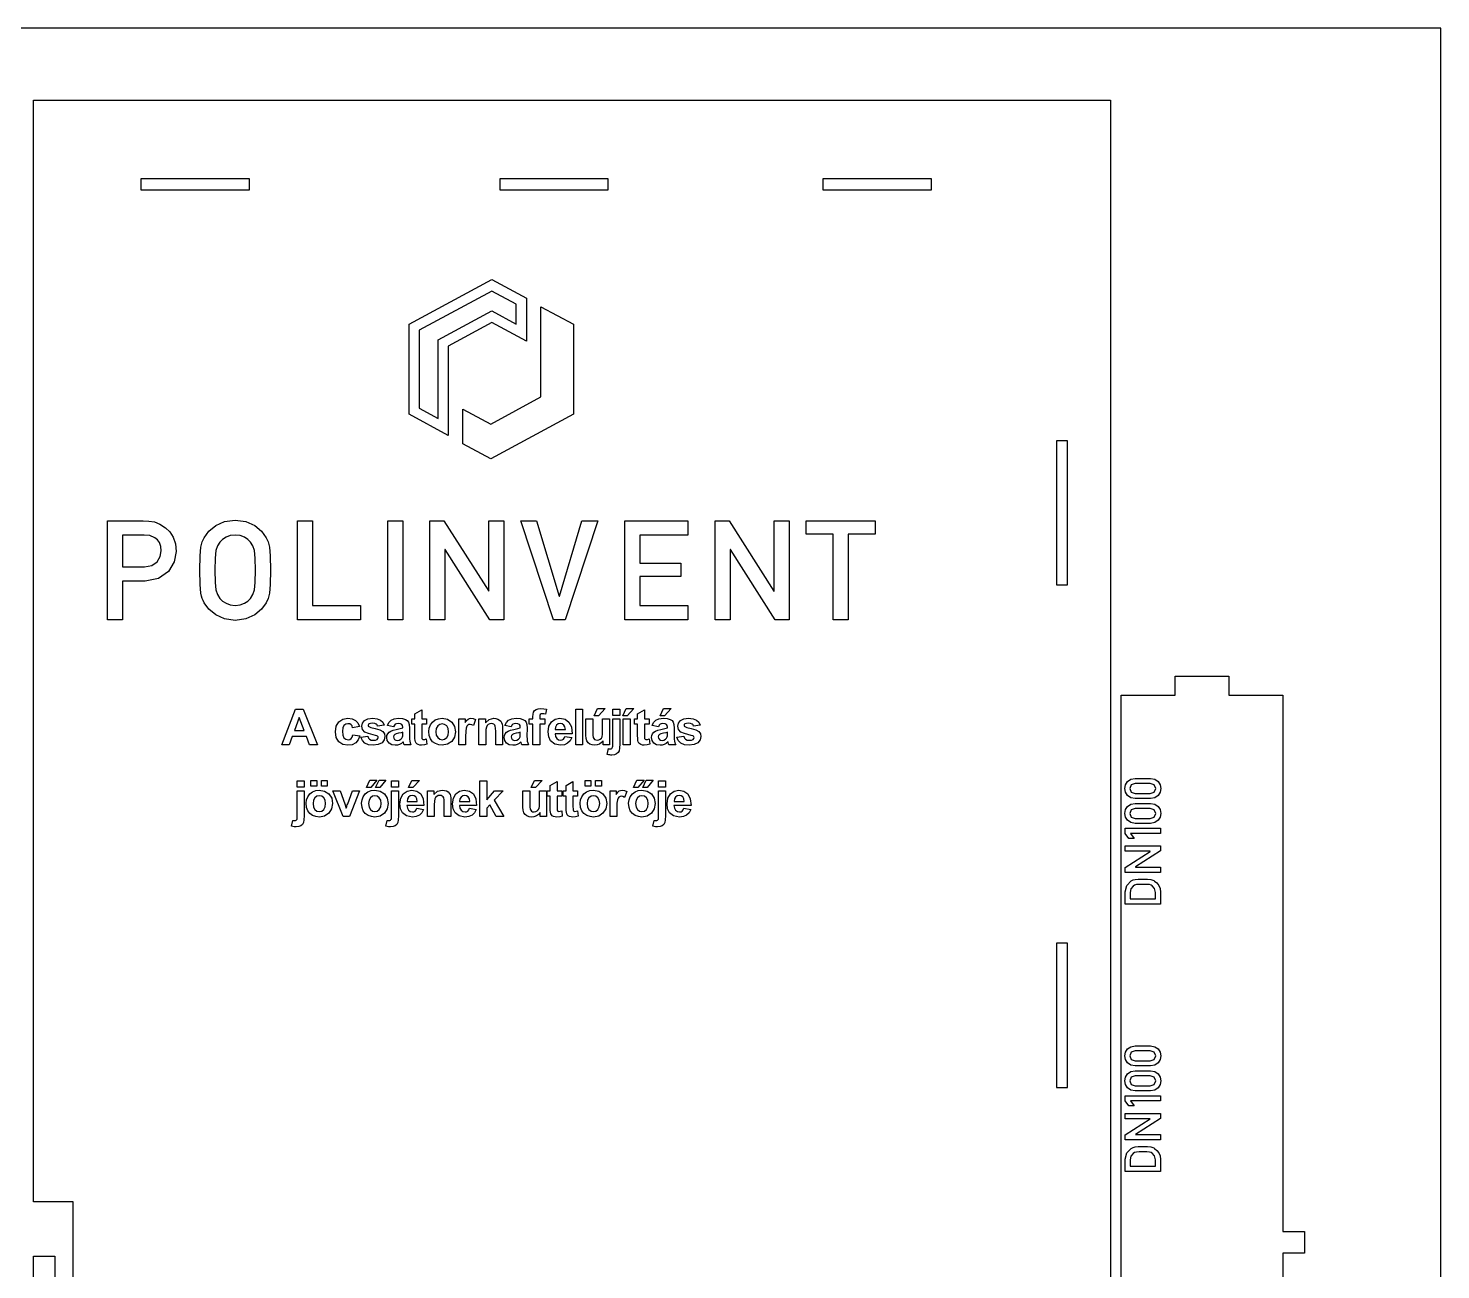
# Model space of a CAD drawing. Header units: millimetres. Extents: x 0 to 1400, y 0 to 1400.
# Drawn here: x 613 to 1400, y 708 to 1400 of the extents above; entities that cross this region are included whole.
import ezdxf

# ---------------------------------------------------------------- set-up
doc = ezdxf.new("R2010")
doc.units = ezdxf.units.MM
for name, color, linetype in [('GRAVIR', 3, 'Continuous'), ('TABLA', 8, 'Continuous'), ('VAGAS', 1, 'Continuous')]:
    doc.layers.add(name, color=color, linetype=linetype)

msp = doc.modelspace()

# ---------------------------------------------------------------- linework, layer by layer
at = {"layer": 'GRAVIR'}
for points in [[(847.05, 1222.95), (847.05, 1173.11), (825.19, 1184.92), (825.19, 1235.08), (871.31, 1260), (890.6, 1249.59), (890.6, 1225.65), (871.31, 1236.07)], [(830.85, 1231.7), (830.85, 1188.29), (841.39, 1182.6), (841.39, 1226.32), (871.31, 1242.5), (884.93, 1235.14), (884.93, 1235.15), (884.93, 1246.21), (871.31, 1253.57)], [(870.7, 1179.4), (898.66, 1194.69), (898.66, 1244.87), (916.81, 1235.08), (916.81, 1184.91), (870.69, 1160), (855.15, 1168.4), (855.15, 1187.77)], [(695.39, 1108.54), (694.31, 1102.7), (691.09, 1097.4), (685.64, 1093.39), (678.16, 1091.96), (665.47, 1091.96), (665.47, 1070.46), (657.11, 1070.46), (657.11, 1125.54), (677.06, 1125.54), (680.26, 1125.39), (683.34, 1124.94), (686.38, 1123.73), (689.45, 1121.7), (691.82, 1119.44), (693.68, 1116.4), (694.96, 1112.77)], [(742.98, 1119.71), (745.51, 1116.1), (746.7, 1113.78), (747.45, 1110.85), (747.81, 1106.01), (747.93, 1098), (747.81, 1090.09), (747.45, 1085.23), (746.7, 1082.24), (745.51, 1079.9), (742.98, 1076.32), (739.24, 1073.18), (734.31, 1070.87), (728.29, 1070), (722.33, 1070.87), (717.44, 1073.18), (713.63, 1076.32), (711.02, 1079.9), (710.44, 1081.12), (709.92, 1082.28), (709.51, 1083.61), (709.17, 1085.23), (708.75, 1090.09), (708.6, 1098), (708.75, 1106.01), (709.17, 1110.85), (709.94, 1113.78), (711.02, 1116.1), (713.63, 1119.71), (717.44, 1122.91), (722.33, 1125.19), (728.29, 1126), (734.31, 1125.19), (739.24, 1122.91)], [(798.21, 1078.35), (798.21, 1070.46), (763.03, 1070.46), (763.03, 1125.54), (771.39, 1125.54), (771.39, 1078.35)], [(821.67, 1125.54), (821.67, 1070.46), (813.31, 1070.46), (813.31, 1125.54)], [(845.12, 1109.61), (845.12, 1070.46), (836.77, 1070.46), (836.77, 1125.54), (844.63, 1125.54), (869.57, 1086.41), (869.71, 1086.41), (869.71, 1125.54), (878.07, 1125.54), (878.07, 1070.46), (870.17, 1070.46), (845.27, 1109.61)], [(896.27, 1125.54), (908.77, 1083.61), (908.92, 1083.61), (921.47, 1125.54), (930.31, 1125.54), (912.1, 1070.46), (905.59, 1070.46), (887.42, 1125.54)], [(980.59, 1078.35), (980.59, 1070.46), (945.41, 1070.46), (945.41, 1125.54), (980.59, 1125.54), (980.59, 1117.65), (953.76, 1117.65), (953.76, 1101.93), (976.66, 1101.93), (976.66, 1094.53), (953.76, 1094.53), (953.76, 1078.35)], [(1004.04, 1070.46), (995.69, 1070.46), (995.69, 1125.54), (1003.55, 1125.54), (1028.49, 1086.41), (1028.63, 1086.41), (1028.63, 1125.54), (1036.99, 1125.54), (1036.99, 1070.46), (1029.09, 1070.46), (1004.19, 1109.61), (1004.04, 1109.61)], [(1046.34, 1125.54), (1084.89, 1125.54), (1084.89, 1118.11), (1069.81, 1118.11), (1069.81, 1070.46), (1061.42, 1070.46), (1061.42, 1118.11), (1046.34, 1118.11)], [(683.49, 1116.1), (680.71, 1117.3), (677.52, 1117.65), (665.47, 1117.65), (665.47, 1099.85), (677.82, 1099.85), (681.89, 1100.61), (684.81, 1102.73), (686.48, 1105.6), (687.04, 1108.77), (686.81, 1111.31), (686.13, 1113.41), (685, 1114.94)], [(735.33, 1080.82), (736.78, 1082.36), (738.16, 1084.41), (739.02, 1087.01), (739.45, 1091.19), (739.59, 1098), (739.45, 1104.83), (739.02, 1109.07), (738.16, 1111.61), (736.78, 1113.64), (735.33, 1115.2), (733.46, 1116.47), (731.07, 1117.32), (728.29, 1117.65), (725.54, 1117.32), (723.22, 1116.47), (721.28, 1115.2), (719.75, 1113.64), (718.4, 1111.61), (717.6, 1109.07), (717.15, 1104.83), (716.99, 1098), (717.15, 1091.19), (717.6, 1087.01), (718.4, 1084.41), (719.75, 1082.36), (721.28, 1080.82), (723.22, 1079.6), (725.54, 1078.67), (728.29, 1078.35), (731.07, 1078.67), (733.46, 1079.6)], [(754.21, 1000.83), (761.93, 1020.66), (766.17, 1020.66), (774.11, 1000.83), (769.75, 1000.83), (768.02, 1005.34), (760.09, 1005.34), (758.45, 1000.83)], [(764, 1016.04), (761.33, 1008.68), (766.74, 1008.68)], [(788.89, 1004.66), (789.9, 1003.87), (791.2, 1003.61), (792.18, 1003.76), (792.97, 1004.22), (793.56, 1005.06), (793.94, 1006.34), (797.68, 1005.7), (796.83, 1003.44), (795.45, 1001.82), (793.52, 1000.83), (791.02, 1000.51), (788.19, 1001), (786, 1002.49), (784.59, 1004.87), (784.13, 1008), (784.6, 1011.16), (786, 1013.54), (788.22, 1015.03), (791.09, 1015.52), (793.45, 1015.24), (795.26, 1014.39), (796.6, 1012.97), (797.49, 1010.95), (793.75, 1010.27), (793.43, 1011.26), (792.88, 1011.97), (792.11, 1012.39), (791.15, 1012.53), (789.87, 1012.29), (788.88, 1011.55), (788.25, 1010.24), (788.04, 1008.27), (788.25, 1006.09)], [(807.66, 1005.52), (807.2, 1005.79), (806.39, 1006.03), (802.64, 1007), (800.56, 1007.88), (799.28, 1009.27), (798.86, 1011.11), (799.23, 1012.83), (800.33, 1014.25), (802.21, 1015.21), (804.91, 1015.52), (807.47, 1015.28), (809.29, 1014.56), (810.5, 1013.37), (811.26, 1011.72), (807.68, 1011.06), (807.34, 1011.8), (806.8, 1012.34), (806.02, 1012.68), (804.97, 1012.79), (803.68, 1012.69), (802.82, 1012.37), (802.5, 1012.03), (802.39, 1011.6), (802.48, 1011.23), (802.77, 1010.91), (803.91, 1010.45), (806.32, 1009.84), (808.9, 1009.07), (810.56, 1008.15), (811.45, 1006.94), (811.75, 1005.32), (811.34, 1003.49), (810.1, 1001.93), (808.05, 1000.86), (805.22, 1000.51), (802.59, 1000.8), (800.57, 1001.7), (799.15, 1003.1), (798.33, 1004.93), (802.14, 1005.51), (802.51, 1004.54), (803.13, 1003.83), (804.02, 1003.4), (805.22, 1003.25), (806.51, 1003.39), (807.43, 1003.79), (807.81, 1004.24), (807.94, 1004.81), (807.87, 1005.2)], [(825.4, 1009.99), (825.36, 1005.55), (825.41, 1003.91), (825.54, 1002.76), (825.8, 1001.83), (826.23, 1000.83), (822.46, 1000.83), (822.3, 1001.3), (822.1, 1001.95), (822.02, 1002.24), (821.96, 1002.4), (820.95, 1001.57), (819.88, 1000.98), (818.73, 1000.62), (817.51, 1000.51), (815.53, 1000.81), (814.01, 1001.71), (813.06, 1003.07), (812.74, 1004.75), (812.88, 1005.91), (813.32, 1006.93), (814.02, 1007.77), (814.95, 1008.39), (816.23, 1008.86), (817.97, 1009.27), (820.23, 1009.76), (821.67, 1010.21), (821.67, 1010.58), (821.53, 1011.52), (821.13, 1012.15), (820.34, 1012.5), (819.08, 1012.61), (818.18, 1012.52), (817.5, 1012.22), (816.99, 1011.67), (816.58, 1010.81), (813.13, 1011.44), (813.92, 1013.25), (815.13, 1014.52), (816.9, 1015.27), (819.35, 1015.52), (821.57, 1015.37), (823.14, 1014.92), (824.2, 1014.24), (824.89, 1013.39), (825.27, 1012.08)], [(834.79, 1004.03), (835.11, 1001.07), (833.7, 1000.65), (832.11, 1000.51), (831.13, 1000.59), (830.26, 1000.85), (829.54, 1001.25), (829.05, 1001.74), (828.72, 1002.39), (828.51, 1003.23), (828.42, 1004.23), (828.39, 1005.9), (828.39, 1012.17), (826.65, 1012.17), (826.65, 1015.2), (828.39, 1015.2), (828.39, 1018.05), (832.2, 1020.27), (832.2, 1015.2), (834.8, 1015.2), (834.8, 1012.17), (832.2, 1012.17), (832.2, 1006.38), (832.22, 1004.99), (832.28, 1004.33), (832.4, 1004.06), (832.62, 1003.85), (832.91, 1003.71), (833.26, 1003.66), (833.91, 1003.75)], [(846.57, 1001.04), (843.65, 1000.51), (841.72, 1000.73), (839.88, 1001.4), (838.31, 1002.5), (837.16, 1004.02), (836.45, 1005.93), (836.22, 1008.22), (836.45, 1010.08), (837.16, 1011.88), (838.29, 1013.45), (839.8, 1014.59), (841.61, 1015.29), (843.62, 1015.52), (846.59, 1014.99), (848.97, 1013.41), (850.53, 1011.01), (851.05, 1008.06), (850.52, 1005.07), (848.94, 1002.65)], [(860.08, 1011.96), (859.22, 1012.11), (858.48, 1012), (857.87, 1011.67), (857.37, 1011.06), (856.99, 1010.08), (856.75, 1008.31), (856.68, 1005.27), (856.68, 1000.83), (852.87, 1000.83), (852.87, 1015.2), (856.41, 1015.2), (856.41, 1013.16), (857.27, 1014.35), (858.04, 1015.06), (858.81, 1015.41), (859.68, 1015.52), (860.95, 1015.34), (862.18, 1014.81), (861, 1011.49)], [(868.23, 1010.64), (868.02, 1009.37), (867.94, 1007.34), (867.94, 1000.83), (864.14, 1000.83), (864.14, 1015.2), (867.68, 1015.2), (867.68, 1013.09), (869.8, 1014.91), (872.41, 1015.52), (873.61, 1015.41), (874.71, 1015.07), (875.62, 1014.55), (876.28, 1013.91), (876.74, 1013.16), (877.03, 1012.32), (877.19, 1011.23), (877.24, 1009.76), (877.24, 1000.83), (873.44, 1000.83), (873.44, 1008.16), (873.38, 1010.08), (873.2, 1011.17), (872.88, 1011.78), (872.4, 1012.23), (871.8, 1012.52), (871.08, 1012.61), (870.15, 1012.48), (869.31, 1012.07), (868.65, 1011.44)], [(890.89, 1003.91), (891.03, 1002.76), (891.29, 1001.83), (891.71, 1000.83), (887.95, 1000.83), (887.79, 1001.3), (887.59, 1001.95), (887.51, 1002.24), (887.45, 1002.4), (886.44, 1001.57), (885.37, 1000.98), (884.22, 1000.62), (883, 1000.51), (881.02, 1000.81), (879.5, 1001.71), (878.54, 1003.07), (878.23, 1004.75), (878.37, 1005.91), (878.81, 1006.93), (879.51, 1007.77), (880.44, 1008.39), (881.72, 1008.86), (883.46, 1009.27), (885.72, 1009.76), (887.16, 1010.21), (887.16, 1010.58), (887.02, 1011.52), (886.62, 1012.15), (885.83, 1012.5), (884.57, 1012.61), (883.67, 1012.52), (882.99, 1012.22), (882.47, 1011.67), (882.07, 1010.81), (878.62, 1011.44), (879.41, 1013.25), (880.62, 1014.52), (882.38, 1015.27), (884.84, 1015.52), (887.06, 1015.37), (888.63, 1014.92), (889.69, 1014.24), (890.38, 1013.39), (890.76, 1012.08), (890.89, 1009.99), (890.85, 1005.55)], [(900.35, 1018.02), (899.49, 1018.08), (898.78, 1017.98), (898.31, 1017.69), (898.04, 1017.13), (897.95, 1016.21), (897.95, 1015.2), (900.79, 1015.2), (900.79, 1012.21), (897.95, 1012.21), (897.95, 1000.83), (894.15, 1000.83), (894.15, 1012.21), (892.04, 1012.21), (892.04, 1015.2), (894.15, 1015.2), (894.15, 1016.28), (894.25, 1017.86), (894.54, 1018.99), (895.08, 1019.8), (895.96, 1020.44), (897.13, 1020.86), (898.57, 1021), (900.18, 1020.88), (901.75, 1020.52), (901.24, 1017.86)], [(906.61, 1015.02), (909.22, 1015.52), (912.09, 1014.99), (914.28, 1013.41), (915.65, 1010.73), (916.05, 1006.92), (906.53, 1006.92), (906.78, 1005.42), (907.45, 1004.29), (908.44, 1003.58), (909.64, 1003.35), (910.46, 1003.47), (911.14, 1003.83), (911.67, 1004.47), (912.06, 1005.4), (915.85, 1004.77), (914.91, 1002.93), (913.54, 1001.59), (911.77, 1000.78), (909.6, 1000.51), (906.34, 1001.12), (904.05, 1002.96), (902.99, 1005.17), (902.63, 1007.9), (903.1, 1011.09), (904.5, 1013.5)], [(918.04, 1000.83), (918.04, 1020.66), (921.85, 1020.66), (921.85, 1000.83)], [(930.77, 1016.96), (928.36, 1016.96), (930.23, 1021), (934.49, 1021)], [(938.73, 1017.15), (938.73, 1020.66), (942.53, 1020.66), (942.53, 1017.15)], [(944.23, 1016.96), (946.1, 1021), (950.36, 1021), (946.64, 1016.96)], [(958.92, 1004.03), (959.25, 1001.07), (957.83, 1000.65), (956.24, 1000.51), (955.27, 1000.59), (954.39, 1000.85), (953.68, 1001.25), (953.18, 1001.74), (952.85, 1002.39), (952.64, 1003.23), (952.55, 1004.23), (952.52, 1005.9), (952.52, 1012.17), (950.78, 1012.17), (950.78, 1015.2), (952.52, 1015.2), (952.52, 1018.05), (956.34, 1020.27), (956.34, 1015.2), (958.93, 1015.2), (958.93, 1012.17), (956.34, 1012.17), (956.34, 1006.38), (956.36, 1004.99), (956.41, 1004.33), (956.54, 1004.06), (956.75, 1003.85), (957.05, 1003.71), (957.39, 1003.66), (958.04, 1003.75)], [(972.9, 1003.91), (973.04, 1002.76), (973.3, 1001.83), (973.72, 1000.83), (969.96, 1000.83), (969.8, 1001.3), (969.6, 1001.95), (969.51, 1002.24), (969.46, 1002.4), (968.45, 1001.57), (967.38, 1000.98), (966.23, 1000.62), (965.01, 1000.51), (963.03, 1000.81), (961.51, 1001.71), (960.55, 1003.07), (960.23, 1004.75), (960.38, 1005.91), (960.81, 1006.93), (961.51, 1007.77), (962.45, 1008.39), (963.73, 1008.86), (965.47, 1009.27), (967.73, 1009.76), (969.16, 1010.21), (969.16, 1010.58), (969.03, 1011.52), (968.62, 1012.15), (967.84, 1012.5), (966.58, 1012.61), (965.67, 1012.52), (965, 1012.22), (964.48, 1011.67), (964.08, 1010.81), (960.63, 1011.44), (961.42, 1013.25), (962.63, 1014.52), (964.39, 1015.27), (966.85, 1015.52), (969.07, 1015.37), (970.64, 1014.92), (971.7, 1014.24), (972.39, 1013.39), (972.77, 1012.08), (972.9, 1009.99), (972.86, 1005.55)], [(965.06, 1016.96), (966.93, 1021), (971.19, 1021), (967.48, 1016.96)], [(983.71, 1005.52), (983.25, 1005.79), (982.44, 1006.03), (978.68, 1007), (976.61, 1007.88), (975.33, 1009.27), (974.9, 1011.11), (975.27, 1012.83), (976.37, 1014.25), (978.25, 1015.21), (980.95, 1015.52), (983.52, 1015.28), (985.33, 1014.56), (986.54, 1013.37), (987.31, 1011.72), (983.72, 1011.06), (983.38, 1011.8), (982.84, 1012.34), (982.07, 1012.68), (981.01, 1012.79), (979.73, 1012.69), (978.87, 1012.37), (978.54, 1012.03), (978.43, 1011.6), (978.53, 1011.23), (978.81, 1010.91), (979.95, 1010.45), (982.36, 1009.84), (984.94, 1009.07), (986.6, 1008.15), (987.49, 1006.94), (987.79, 1005.32), (987.38, 1003.49), (986.14, 1001.93), (984.1, 1000.86), (981.26, 1000.51), (978.63, 1000.8), (976.61, 1001.7), (975.2, 1003.1), (974.37, 1004.93), (978.19, 1005.51), (978.56, 1004.54), (979.17, 1003.83), (980.07, 1003.4), (981.26, 1003.25), (982.55, 1003.39), (983.48, 1003.79), (983.85, 1004.24), (983.98, 1004.81), (983.91, 1005.2)], [(819.65, 1003.35), (820.61, 1003.86), (821.18, 1004.43), (821.52, 1005.12), (821.63, 1005.83), (821.67, 1006.97), (821.67, 1007.73), (820.72, 1007.46), (819.35, 1007.15), (818.04, 1006.81), (817.28, 1006.48), (816.72, 1005.89), (816.54, 1005.15), (816.69, 1004.4), (817.13, 1003.77), (817.81, 1003.33), (818.65, 1003.19)], [(842.27, 1012.14), (841.13, 1011.29), (840.37, 1009.9), (840.12, 1008.01), (840.37, 1006.13), (841.13, 1004.74), (842.27, 1003.89), (843.64, 1003.61), (845, 1003.89), (846.13, 1004.74), (846.89, 1006.14), (847.14, 1008.04), (846.89, 1009.91), (846.13, 1011.29), (845, 1012.14), (843.64, 1012.42)], [(886.67, 1004.43), (887, 1005.12), (887.12, 1005.83), (887.16, 1006.97), (887.16, 1007.73), (886.21, 1007.46), (884.84, 1007.15), (883.53, 1006.81), (882.77, 1006.48), (882.21, 1005.89), (882.03, 1005.15), (882.17, 1004.4), (882.62, 1003.77), (883.3, 1003.33), (884.14, 1003.19), (885.14, 1003.35), (886.1, 1003.86)], [(910.53, 1012.4), (909.45, 1012.61), (908.32, 1012.39), (907.39, 1011.71), (906.79, 1010.64), (906.6, 1009.25), (912.28, 1009.25), (912.04, 1010.7), (911.42, 1011.75)], [(923.88, 1004.3), (923.76, 1006.11), (923.76, 1015.2), (927.56, 1015.2), (927.56, 1008.6), (927.61, 1006.15), (927.77, 1004.88), (928.06, 1004.27), (928.53, 1003.8), (929.16, 1003.5), (929.94, 1003.4), (930.86, 1003.54), (931.68, 1003.94), (932.33, 1004.53), (932.74, 1005.26), (932.95, 1006.63), (933.02, 1009.14), (933.02, 1015.2), (936.82, 1015.2), (936.82, 1000.83), (933.29, 1000.83), (933.29, 1002.98), (932.39, 1001.95), (931.23, 1001.17), (929.92, 1000.67), (928.53, 1000.51), (927.16, 1000.67), (925.93, 1001.14), (924.94, 1001.91), (924.27, 1002.93)], [(935.55, 995.41), (936.21, 998.65), (936.48, 998.6), (936.72, 998.57), (936.95, 998.54), (937.16, 998.53), (937.69, 998.6), (938.11, 998.78), (938.42, 999.06), (938.61, 999.39), (938.7, 1000.09), (938.73, 1001.49), (938.73, 1015.2), (942.53, 1015.2), (942.53, 1001.28), (942.44, 998.94), (942.17, 997.4), (941.65, 996.4), (940.79, 995.64), (939.63, 995.16), (938.19, 995), (937.6, 995.03), (936.96, 995.1), (936.28, 995.23)], [(948.32, 1000.83), (944.52, 1000.83), (944.52, 1015.2), (948.32, 1015.2)], [(968.68, 1004.43), (969.01, 1005.12), (969.13, 1005.83), (969.16, 1006.97), (969.16, 1007.73), (968.22, 1007.46), (966.85, 1007.15), (965.54, 1006.81), (964.78, 1006.48), (964.22, 1005.89), (964.03, 1005.15), (964.18, 1004.4), (964.63, 1003.77), (965.31, 1003.33), (966.15, 1003.19), (967.15, 1003.35), (968.11, 1003.86)], [(766.68, 977.1), (762.89, 977.1), (762.89, 980.61), (766.68, 980.61)], [(770.51, 980.94), (773.77, 980.94), (773.77, 977.69), (770.51, 977.69)], [(776.32, 977.69), (776.32, 980.94), (779.59, 980.94), (779.59, 977.69)], [(803.34, 981), (807.31, 981), (803.85, 976.98), (801.47, 976.98)], [(808.45, 981), (812.31, 981), (808.98, 976.98), (806.55, 976.98)], [(815.42, 977.1), (815.42, 980.61), (819.21, 980.61), (819.21, 977.1)], [(824.88, 976.91), (826.75, 980.94), (831, 980.94), (827.29, 976.91)], [(864.63, 960.82), (864.63, 980.61), (868.42, 980.61), (868.42, 970.11), (872.86, 975.16), (877.54, 975.16), (872.63, 969.92), (877.89, 960.82), (873.8, 960.82), (870.19, 967.26), (868.42, 965.41), (868.42, 960.82)], [(893.23, 976.91), (895.1, 980.94), (899.35, 980.94), (895.64, 976.91)], [(910.54, 961.06), (909.13, 960.64), (907.55, 960.49), (906.57, 960.58), (905.7, 960.84), (904.99, 961.23), (904.49, 961.73), (904.17, 962.37), (903.96, 963.21), (903.87, 964.21), (903.84, 965.88), (903.84, 972.13), (902.09, 972.13), (902.09, 975.16), (903.84, 975.16), (903.84, 978), (907.64, 980.22), (907.64, 975.16), (910.23, 975.16), (910.23, 972.13), (907.64, 972.13), (907.64, 966.35), (907.66, 964.96), (907.71, 964.31), (907.84, 964.04), (908.06, 963.83), (908.35, 963.69), (908.69, 963.64), (909.34, 963.73), (910.22, 964.01)], [(919.41, 961.06), (918, 960.64), (916.41, 960.49), (915.44, 960.58), (914.57, 960.84), (913.85, 961.23), (913.36, 961.73), (913.03, 962.37), (912.82, 963.21), (912.73, 964.21), (912.7, 965.88), (912.7, 972.13), (910.96, 972.13), (910.96, 975.16), (912.7, 975.16), (912.7, 978), (916.51, 980.22), (916.51, 975.16), (919.1, 975.16), (919.1, 972.13), (916.51, 972.13), (916.51, 966.35), (916.53, 964.96), (916.58, 964.31), (916.71, 964.04), (916.92, 963.83), (917.22, 963.69), (917.56, 963.64), (918.21, 963.73), (919.09, 964.01)], [(923.25, 980.94), (926.5, 980.94), (926.5, 977.69), (923.25, 977.69)], [(929.05, 980.94), (932.32, 980.94), (932.32, 977.69), (929.05, 977.69)], [(952.15, 981), (956.12, 981), (952.65, 976.98), (950.28, 976.98)], [(957.26, 981), (961.11, 981), (957.78, 976.98), (955.35, 976.98)], [(964.23, 977.1), (964.23, 980.61), (968.02, 980.61), (968.02, 977.1)], [(1229.66, 981.99), (1238.33, 981.99), (1240.73, 981.54), (1242.51, 980.31), (1243.61, 978.53), (1244, 976.4), (1243.61, 974.33), (1242.51, 972.57), (1240.73, 971.28), (1238.33, 970.83), (1229.66, 970.83), (1227.24, 971.28), (1225.46, 972.57), (1224.36, 974.33), (1224, 976.4), (1224.36, 978.53), (1225.46, 980.31), (1227.24, 981.54)], [(1240.41, 978.44), (1238.17, 979.17), (1229.83, 979.17), (1227.6, 978.44), (1226.82, 976.4), (1227.6, 974.37), (1229.83, 973.65), (1238.17, 973.65), (1240.41, 974.37), (1241.18, 976.4)], [(759.71, 955.41), (760.37, 958.65), (760.64, 958.6), (760.88, 958.56), (761.11, 958.53), (761.32, 958.52), (761.85, 958.59), (762.27, 958.78), (762.58, 959.05), (762.76, 959.38), (762.86, 960.08), (762.89, 961.48), (762.89, 975.16), (766.68, 975.16), (766.68, 961.26), (766.59, 958.93), (766.32, 957.4), (765.8, 956.39), (764.94, 955.63), (763.78, 955.16), (762.35, 955), (761.75, 955.03), (761.12, 955.1), (760.44, 955.23)], [(778.11, 961.03), (775.2, 960.49), (773.27, 960.72), (771.44, 961.38), (769.86, 962.48), (768.72, 964), (768.02, 965.9), (767.78, 968.19), (768.02, 970.05), (768.72, 971.85), (769.84, 973.41), (771.36, 974.55), (773.16, 975.25), (775.17, 975.48), (778.13, 974.95), (780.5, 973.37), (782.06, 970.98), (782.58, 968.03), (782.05, 965.05), (780.48, 962.63)], [(773.82, 972.1), (772.68, 971.25), (771.93, 969.87), (771.67, 967.98), (771.93, 966.1), (772.68, 964.72), (773.82, 963.87), (775.18, 963.59), (776.55, 963.87), (777.67, 964.72), (778.43, 966.11), (778.68, 968.02), (778.43, 969.88), (777.67, 971.25), (776.55, 972.1), (775.18, 972.39)], [(788.51, 960.82), (782.73, 975.16), (786.71, 975.16), (789.41, 967.84), (790.2, 965.39), (790.45, 966.17), (790.58, 966.62), (790.78, 967.23), (790.99, 967.84), (793.72, 975.16), (797.62, 975.16), (791.92, 960.82)], [(806.13, 960.49), (804.21, 960.72), (802.38, 961.38), (800.8, 962.48), (799.66, 964), (798.96, 965.9), (798.72, 968.19), (798.96, 970.05), (799.66, 971.85), (800.78, 973.41), (802.29, 974.55), (804.1, 975.25), (806.11, 975.48), (809.07, 974.95), (811.44, 973.37), (813, 970.98), (813.52, 968.03), (812.99, 965.05), (811.42, 962.63), (809.05, 961.03)], [(803.62, 971.25), (802.86, 969.87), (802.61, 967.98), (802.86, 966.1), (803.62, 964.72), (804.75, 963.87), (806.12, 963.59), (807.49, 963.87), (808.61, 964.72), (809.36, 966.11), (809.62, 968.02), (809.36, 969.88), (808.61, 971.25), (807.49, 972.1), (806.12, 972.39), (804.75, 972.1)], [(812.91, 958.65), (813.17, 958.6), (813.42, 958.56), (813.64, 958.53), (813.85, 958.52), (814.38, 958.59), (814.8, 958.78), (815.11, 959.05), (815.3, 959.38), (815.39, 960.08), (815.42, 961.48), (815.42, 975.16), (819.21, 975.16), (819.21, 961.26), (819.13, 958.93), (818.86, 957.4), (818.33, 956.39), (817.48, 955.63), (816.32, 955.16), (814.88, 955), (814.29, 955.03), (813.66, 955.1), (812.98, 955.23), (812.25, 955.41)], [(824.06, 974.97), (826.67, 975.48), (829.53, 974.95), (831.72, 973.37), (833.08, 970.69), (833.48, 966.89), (823.98, 966.89), (824.23, 965.39), (824.9, 964.27), (825.88, 963.56), (827.09, 963.33), (827.9, 963.45), (828.58, 963.81), (829.11, 964.45), (829.5, 965.38), (833.28, 964.75), (832.34, 962.91), (830.98, 961.58), (829.21, 960.77), (827.05, 960.49), (823.79, 961.11), (821.51, 962.94), (820.45, 965.15), (820.09, 967.88), (820.56, 971.05), (821.95, 973.46)], [(827.97, 972.36), (826.89, 972.58), (825.76, 972.35), (824.84, 971.67), (824.24, 970.61), (824.05, 969.22), (829.72, 969.22), (829.48, 970.66), (828.86, 971.72)], [(839.52, 970.6), (839.31, 969.33), (839.24, 967.31), (839.24, 960.82), (835.44, 960.82), (835.44, 975.16), (838.97, 975.16), (838.97, 973.05), (841.09, 974.87), (843.69, 975.48), (844.89, 975.37), (845.98, 975.03), (846.9, 974.51), (847.56, 973.87), (848.01, 973.12), (848.3, 972.28), (848.46, 971.2), (848.51, 969.73), (848.51, 960.82), (844.72, 960.82), (844.72, 968.14), (844.66, 970.05), (844.48, 971.14), (844.16, 971.74), (843.68, 972.2), (843.08, 972.48), (842.37, 972.58), (841.43, 972.44), (840.6, 972.04), (839.94, 971.41)], [(855.96, 975.48), (858.82, 974.95), (861.01, 973.37), (862.38, 970.69), (862.78, 966.89), (853.27, 966.89), (853.53, 965.39), (854.19, 964.27), (855.18, 963.56), (856.38, 963.33), (857.2, 963.45), (857.87, 963.81), (858.41, 964.45), (858.79, 965.38), (862.57, 964.75), (861.64, 962.91), (860.27, 961.58), (858.5, 960.77), (856.34, 960.49), (853.09, 961.11), (850.8, 962.94), (849.74, 965.15), (849.39, 967.88), (849.85, 971.05), (851.25, 973.46), (853.36, 974.97)], [(856.19, 972.58), (855.06, 972.35), (854.14, 971.67), (853.54, 970.61), (853.34, 969.22), (859.01, 969.22), (858.78, 970.66), (858.16, 971.72), (857.26, 972.36)], [(888.64, 975.16), (892.43, 975.16), (892.43, 968.57), (892.48, 966.13), (892.64, 964.86), (892.94, 964.25), (893.4, 963.78), (894.03, 963.48), (894.81, 963.38), (895.73, 963.52), (896.55, 963.92), (897.19, 964.51), (897.6, 965.24), (897.81, 966.6), (897.88, 969.11), (897.88, 975.16), (901.68, 975.16), (901.68, 960.82), (898.15, 960.82), (898.15, 962.97), (897.25, 961.94), (896.09, 961.16), (894.78, 960.66), (893.4, 960.49), (892.03, 960.65), (890.81, 961.13), (889.82, 961.89), (889.15, 962.91), (888.77, 964.28), (888.64, 966.08)], [(927.93, 960.49), (926.01, 960.72), (924.17, 961.38), (922.6, 962.48), (921.45, 964), (920.75, 965.9), (920.52, 968.19), (920.75, 970.05), (921.45, 971.85), (922.58, 973.41), (924.09, 974.55), (925.9, 975.25), (927.9, 975.48), (930.86, 974.95), (933.23, 973.37), (934.79, 970.98), (935.31, 968.03), (934.79, 965.05), (933.21, 962.63), (930.84, 961.03)], [(925.42, 971.25), (924.66, 969.87), (924.41, 967.98), (924.66, 966.1), (925.42, 964.72), (926.55, 963.87), (927.92, 963.59), (929.28, 963.87), (930.41, 964.72), (931.16, 966.11), (931.41, 968.02), (931.16, 969.88), (930.41, 971.25), (929.28, 972.1), (927.92, 972.39), (926.55, 972.1)], [(945.25, 971.46), (944.32, 971.92), (943.47, 972.08), (942.73, 971.97), (942.12, 971.63), (941.62, 971.02), (941.24, 970.05), (941.01, 968.28), (940.93, 965.25), (940.93, 960.82), (937.14, 960.82), (937.14, 975.16), (940.66, 975.16), (940.66, 973.12), (941.52, 974.31), (942.28, 975.02), (943.06, 975.36), (943.93, 975.48), (945.2, 975.3), (946.42, 974.76)], [(957.85, 961.03), (954.94, 960.49), (953.02, 960.72), (951.18, 961.38), (949.61, 962.48), (948.46, 964), (947.76, 965.9), (947.53, 968.19), (947.76, 970.05), (948.46, 971.85), (949.59, 973.41), (951.1, 974.55), (952.91, 975.25), (954.91, 975.48), (957.87, 974.95), (960.25, 973.37), (961.8, 970.98), (962.32, 968.03), (961.8, 965.05), (960.22, 962.63)], [(953.56, 972.1), (952.43, 971.25), (951.67, 969.87), (951.42, 967.98), (951.67, 966.1), (952.43, 964.72), (953.56, 963.87), (954.93, 963.59), (956.29, 963.87), (957.42, 964.72), (958.17, 966.11), (958.42, 968.02), (958.17, 969.88), (957.42, 971.25), (956.29, 972.1), (954.93, 972.39)], [(961.05, 955.41), (961.71, 958.65), (961.98, 958.6), (962.22, 958.56), (962.45, 958.53), (962.66, 958.52), (963.19, 958.59), (963.61, 958.78), (963.92, 959.05), (964.1, 959.38), (964.2, 960.08), (964.23, 961.48), (964.23, 975.16), (968.02, 975.16), (968.02, 961.26), (967.93, 958.93), (967.66, 957.4), (967.14, 956.39), (966.28, 955.63), (965.13, 955.16), (963.69, 955), (963.1, 955.03), (962.46, 955.1), (961.78, 955.23)], [(975.47, 975.48), (978.34, 974.95), (980.52, 973.37), (981.89, 970.69), (982.29, 966.89), (972.79, 966.89), (973.04, 965.39), (973.71, 964.27), (974.69, 963.56), (975.89, 963.33), (976.71, 963.45), (977.39, 963.81), (977.92, 964.45), (978.31, 965.38), (982.09, 964.75), (981.15, 962.91), (979.78, 961.58), (978.01, 960.77), (975.85, 960.49), (972.6, 961.11), (970.31, 962.94), (969.25, 965.15), (968.9, 967.88), (969.36, 971.05), (970.76, 973.46), (972.87, 974.97)], [(975.7, 972.58), (974.57, 972.35), (973.65, 971.67), (973.05, 970.61), (972.85, 969.22), (978.52, 969.22), (978.29, 970.66), (977.67, 971.72), (976.77, 972.36)], [(1229.66, 968.12), (1238.33, 968.12), (1240.73, 967.68), (1242.51, 966.44), (1243.61, 964.66), (1244, 962.54), (1243.61, 960.47), (1242.51, 958.71), (1240.73, 957.41), (1238.33, 956.97), (1229.66, 956.97), (1227.24, 957.41), (1225.46, 958.71), (1224.36, 960.47), (1224, 962.54), (1224.36, 964.66), (1225.46, 966.44), (1227.24, 967.68)], [(1240.41, 964.57), (1238.17, 965.3), (1229.83, 965.3), (1227.6, 964.57), (1226.82, 962.54), (1227.6, 960.5), (1229.83, 959.78), (1238.17, 959.78), (1240.41, 960.5), (1241.18, 962.54)], [(1229.19, 948.64), (1226.2, 948.64), (1224.16, 951.43), (1224.16, 954.25), (1243.84, 954.25), (1243.84, 951.43), (1227.14, 951.43)], [(1229.85, 932.7), (1229.85, 932.65), (1243.84, 932.65), (1243.84, 929.67), (1224.16, 929.67), (1224.16, 932.47), (1238.14, 941.38), (1238.14, 941.43), (1224.16, 941.43), (1224.16, 944.42), (1243.84, 944.42), (1243.84, 941.6)], [(1236.69, 925.88), (1238.43, 925.7), (1239.03, 925.57), (1239.56, 925.38), (1240.05, 925.13), (1240.57, 924.83), (1241.84, 923.8), (1242.86, 922.43), (1243.59, 920.73), (1243.84, 918.69), (1243.84, 912.01), (1224.16, 912.01), (1224.16, 918.89), (1225.01, 922.39), (1227.48, 924.88), (1228.62, 925.47), (1229.8, 925.79), (1231.46, 925.9), (1234, 925.93)], [(1231.91, 922.92), (1230.44, 922.83), (1229.44, 922.56), (1228.64, 922.06), (1227.37, 920.56), (1226.98, 918.55), (1226.98, 914.99), (1241.02, 914.99), (1241.02, 918.55), (1240.59, 920.72), (1239.3, 922.2), (1238.58, 922.61), (1237.7, 922.83), (1236.32, 922.92), (1234.11, 922.95)], [(1227.24, 832.54), (1229.66, 832.99), (1238.33, 832.99), (1240.73, 832.54), (1242.51, 831.31), (1243.61, 829.53), (1244, 827.4), (1243.61, 825.33), (1242.51, 823.57), (1240.73, 822.28), (1238.33, 821.83), (1229.66, 821.83), (1227.24, 822.28), (1225.46, 823.57), (1224.36, 825.33), (1224, 827.4), (1224.36, 829.53), (1225.46, 831.31)], [(1241.18, 827.4), (1240.41, 829.44), (1238.17, 830.17), (1229.83, 830.17), (1227.6, 829.44), (1226.82, 827.4), (1227.6, 825.37), (1229.83, 824.65), (1238.17, 824.65), (1240.41, 825.37)], [(1229.66, 819.12), (1238.33, 819.12), (1240.73, 818.68), (1242.51, 817.44), (1243.61, 815.66), (1244, 813.54), (1243.61, 811.47), (1242.51, 809.71), (1240.73, 808.41), (1238.33, 807.97), (1229.66, 807.97), (1227.24, 808.41), (1225.46, 809.71), (1224.36, 811.47), (1224, 813.54), (1224.36, 815.66), (1225.46, 817.44), (1227.24, 818.68)], [(1240.41, 815.57), (1238.17, 816.3), (1229.83, 816.3), (1227.6, 815.57), (1226.82, 813.54), (1227.6, 811.5), (1229.83, 810.78), (1238.17, 810.78), (1240.41, 811.5), (1241.18, 813.54)], [(1226.2, 799.64), (1224.16, 802.43), (1224.16, 805.25), (1243.84, 805.25), (1243.84, 802.43), (1227.14, 802.43), (1229.19, 799.64)], [(1243.84, 792.6), (1229.85, 783.7), (1229.85, 783.65), (1243.84, 783.65), (1243.84, 780.67), (1224.16, 780.67), (1224.16, 783.47), (1238.14, 792.38), (1238.14, 792.43), (1224.16, 792.43), (1224.16, 795.42), (1243.84, 795.42)], [(1234, 776.93), (1236.69, 776.88), (1238.43, 776.7), (1239.03, 776.57), (1239.56, 776.38), (1240.05, 776.13), (1240.57, 775.83), (1241.84, 774.8), (1242.86, 773.43), (1243.59, 771.73), (1243.84, 769.69), (1243.84, 763.01), (1224.16, 763.01), (1224.16, 769.89), (1225.01, 773.39), (1227.48, 775.88), (1228.62, 776.47), (1229.8, 776.79), (1231.46, 776.9)], [(1234.11, 773.95), (1231.91, 773.92), (1230.44, 773.83), (1229.44, 773.56), (1228.64, 773.06), (1227.37, 771.56), (1226.98, 769.55), (1226.98, 765.99), (1241.02, 765.99), (1241.02, 769.55), (1240.59, 771.72), (1239.3, 773.2), (1238.58, 773.61), (1237.7, 773.83), (1236.32, 773.92)]]:
    msp.add_lwpolyline(points, close=True, dxfattribs=at)
at = {"layer": 'TABLA'}
msp.add_lwpolyline([(0, 0), (1400, 0), (1400, 1400), (0, 1400)], close=True, dxfattribs=at)
at = {"layer": 'VAGAS'}
for points in [[(616, 715.9), (627.9, 715.9), (627.9, 695.9), (638.1, 695.9), (638.1, 715.9), (638.1, 746.1), (627.9, 746.1), (616, 746.1), (616, 1360), (1216, 1360), (1216, 10), (1136, 10), (1136, 18), (696, 18), (696, 10), (616, 10)], [(736.2, 1316.1), (675.8, 1316.1), (675.8, 1309.9), (736.2, 1309.9)], [(936.2, 1316.1), (875.8, 1316.1), (875.8, 1309.9), (936.2, 1309.9)], [(1116.2, 1316.1), (1055.8, 1316.1), (1055.8, 1309.9), (1116.2, 1309.9)], [(1192.1, 1170.2), (1185.9, 1170.2), (1185.9, 1089.8), (1192.1, 1089.8)], [(1312, 20.5), (1282, 20.5), (1282, 10), (1252, 10), (1252, 20.5), (1222, 20.5), (1222, 1028.5), (1252, 1028.5), (1252, 1039), (1282, 1039), (1282, 1028.5), (1312, 1028.5), (1312, 729.5), (1324, 729.5), (1324, 717.5), (1312, 717.5), (1312, 431.5), (1324, 431.5), (1324, 419.5), (1312, 419.5)], [(1192.1, 890.2), (1185.9, 890.2), (1185.9, 809.8), (1192.1, 809.8)]]:
    msp.add_lwpolyline(points, close=True, dxfattribs=at)

doc.saveas('drawing.dxf')
